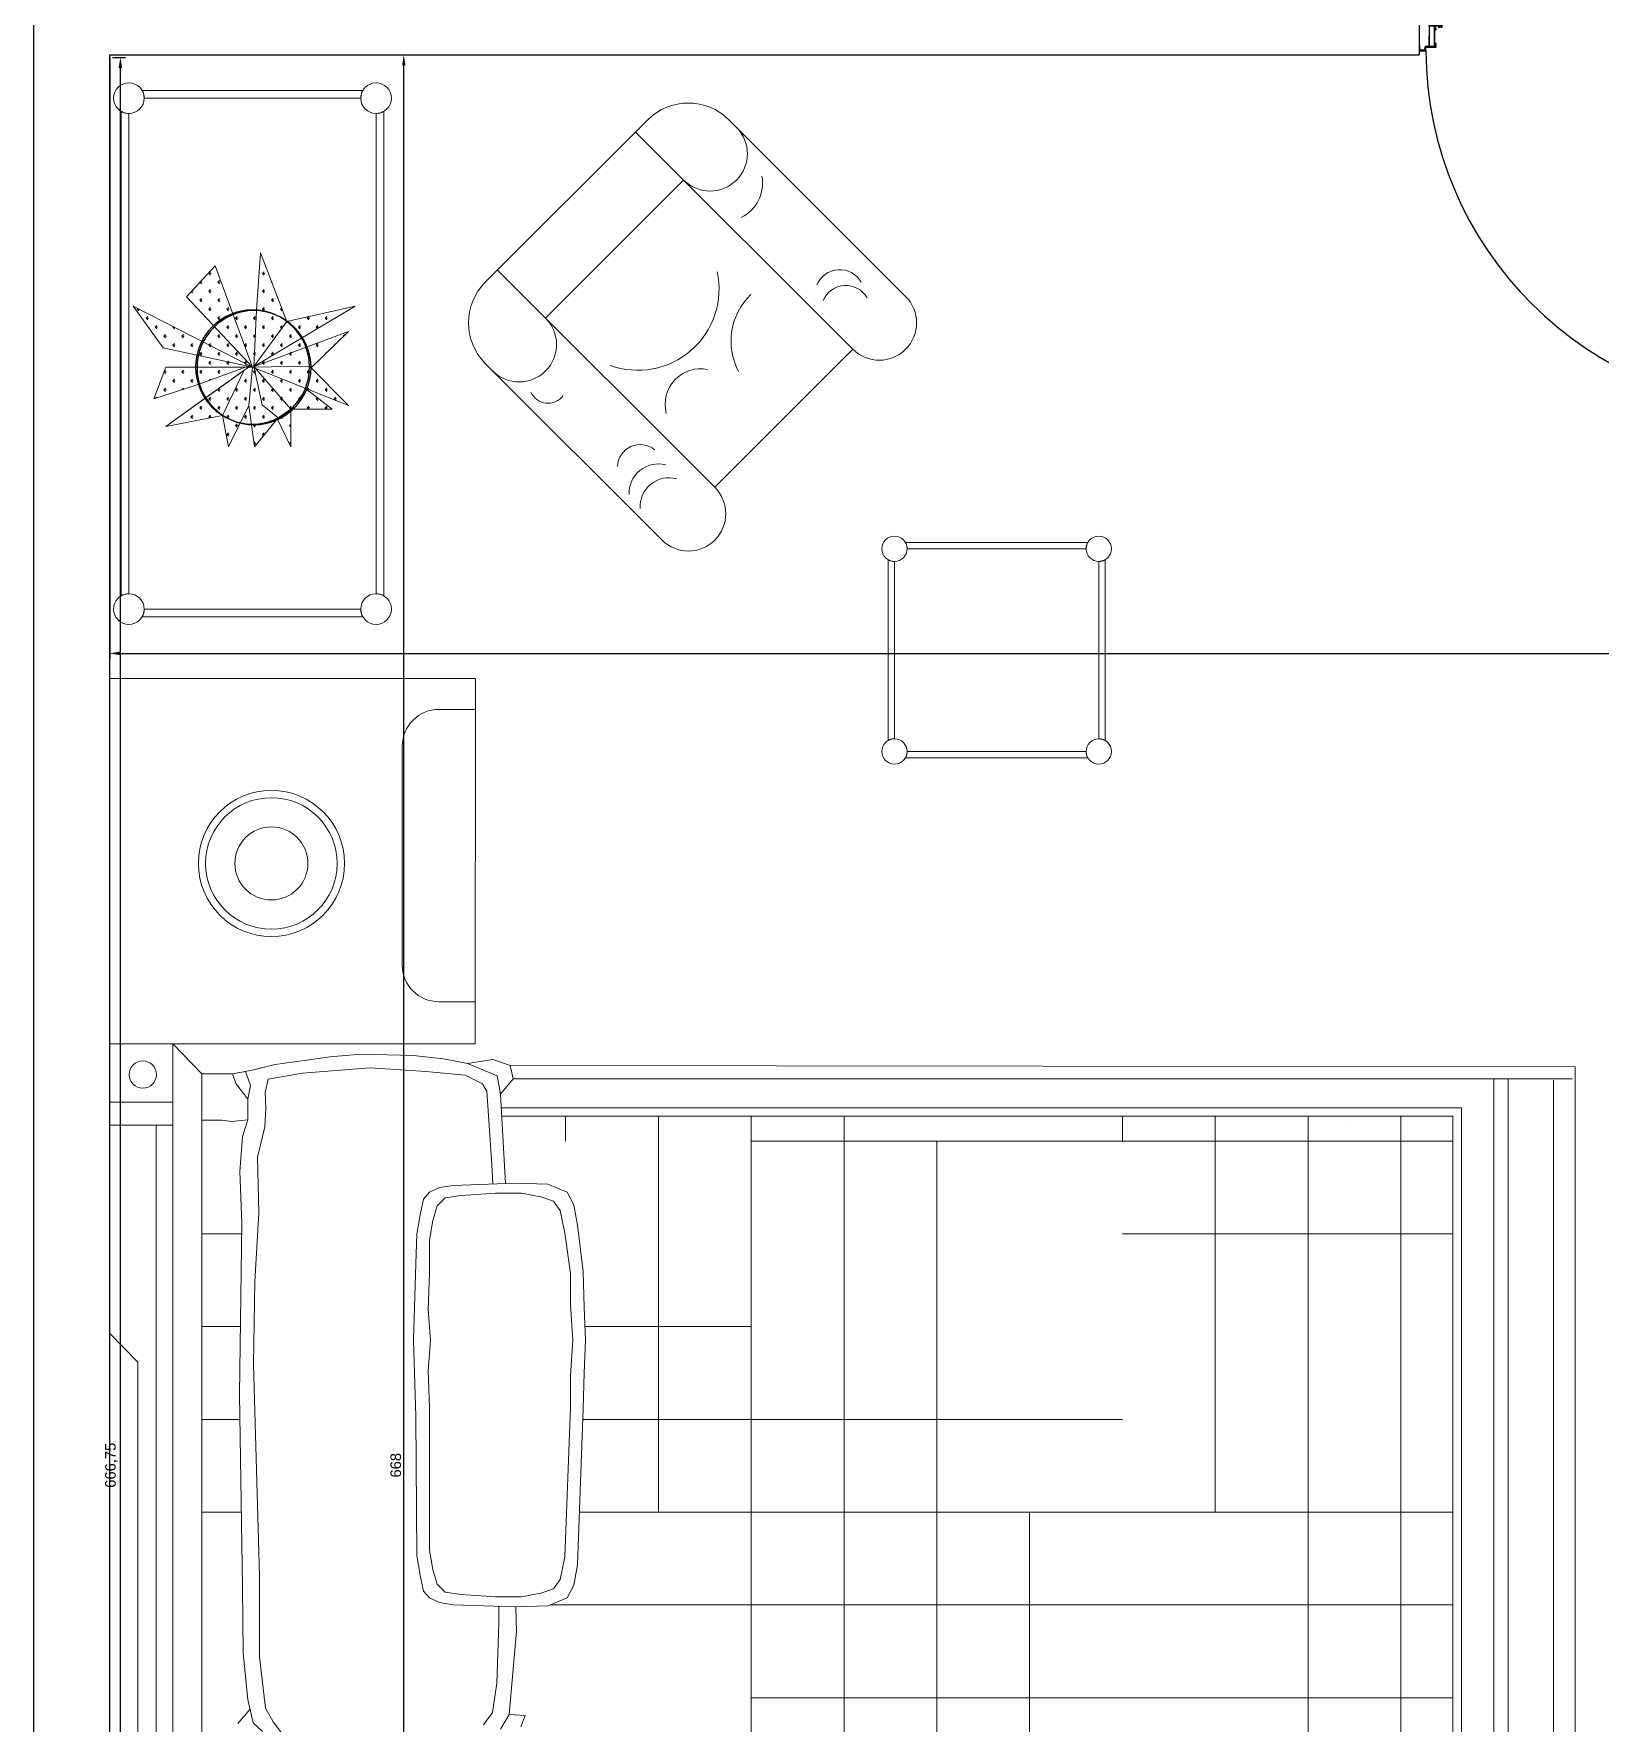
# Model space of a CAD drawing. Header units: millimetres. Extents: x -3817 to 5248, y 289 to 3424.
# Drawn here: x 4254.4 to 4625.3, y 1469.3 to 1869.4 of the extents above; entities that cross this region are included whole.
import ezdxf

# ---------------------------------------------------------------- set-up
doc = ezdxf.new("R2010")
doc.units = ezdxf.units.MM
for name, color, linetype, lineweight in [('1 Amenagament', 8, 'Continuous', 9), ('1 Porte', 30, 'Continuous', 25), ('AMENAGEMENT', 8, 'Continuous', 9), ('assecoir', 8, 'Continuous', 9), ('lit fauteuil table', 8, 'Continuous', 9), ('PORTES', 30, 'Continuous', 25), ('végétation', 96, 'Continuous', 20)]:
    doc.layers.add(name, color=color, linetype=linetype, lineweight=lineweight)
doc.layers.add('grès cérame', color=241, linetype='Continuous')
doc.styles.get("Standard").update_dxf_attribs({"font": 'arial.ttf'})
doc.dimstyles.new('ISO-25', dxfattribs={"dimtxt": 2.5, "dimasz": 2.5, "dimexe": 1.25, "dimexo": 0.625, "dimtad": 1, "dimtxsty": 'Standard', "dimcen": 2.5, "dimadec": 0, "dimazin": 0, "dimtfac": 1, "dimtmove": 0, "dimatfit": 3, "dimfxl": 1, "dimarcsym": 0})

# ---------------------------------------------------------------- blocks, each defined once
blk = doc.blocks.new('hth')
at = {"layer": 'assecoir'}
h = blk.add_hatch(dxfattribs=at)
h.set_pattern_fill('HOUND', color=256, scale=8, angle=-90, style=0)
h.set_pattern_definition([(90, (1233.599, 102700.677), (12.7, 50.8), [203.2, -101.6]), (360, (1233.599, 102700.677), (-50.8, -12.7), [203.2, -101.6])])
h.paths.add_polyline_path([(6258.48, 5619.78), (6258.83, 5621.07), (6258.28, 5622.83), (6258.75, 5624.58), (6259.18, 5627.39), (6259.92, 5631.88), (6259.96, 5637.74), (6260.31, 5644.73), (6259.57, 5649.96), (6258.56, 5653.31), (6257.81, 5656.55), (6256.14, 5657.33), (6254.16, 5655.64), (6252.86, 5655.93), (6246.53, 5656.59), (6237.48, 5656.67), (6226.04, 5657.1), (6213.7, 5657.33), (6202.66, 5656.79), (6195.59, 5657.06), (6175.79, 5656.67), (6171.49, 5655.93), (6171.72, 5658.15), (6171.56, 5659.48), (6171.56, 5662.25), (6262.46, 5662.25), (6351.36, 5662.25), (6351.36, 5659.48), (6351.2, 5658.15), (6351.43, 5655.93), (6349.13, 5656.67), (6344.33, 5657.06), (6337.26, 5656.79), (6313.88, 5657.1), (6287.44, 5656.67), (6278.39, 5656.59), (6272.06, 5655.93), (6270.76, 5655.64), (6268.78, 5657.33), (6267.11, 5656.55), (6266.36, 5653.31), (6265.35, 5649.96), (6264.61, 5644.73), (6264.96, 5637.74), (6265, 5631.88), (6265.74, 5627.39), (6266.17, 5624.58), (6266.64, 5622.83), (6266.09, 5621.07), (6266.44, 5619.78), (6268.32, 5618.57), (6269.88, 5617.99), (6270.03, 5620.17), (6281.43, 5619.16), (6284.75, 5619.26), (6284.9, 5614.91), (6285.99, 5612.26), (6287.7, 5611.32), (6290.51, 5610.85), (6311.9, 5610.07), (6316.73, 5609.92), (6321.25, 5609.76), (6325.77, 5609.92), (6330.6, 5610.07), (6336.99, 5610.85), (6339.79, 5611.32), (6341.51, 5612.26), (6342.6, 5614.91), (6342.75, 5619.42), (6342.71, 5620.67), (6350.81, 5621.15), (6351.93, 5621.21), (6351.93, 5491.04), (6262.46, 5491.04), (6170.99, 5491.04), (6170.99, 5621.21), (6172.11, 5621.15), (6198.32, 5620.6), (6199.99, 5620.47), (6199.95, 5619.42), (6200.1, 5614.91), (6201.2, 5612.26), (6202.91, 5611.32), (6205.71, 5610.85), (6212.1, 5610.07), (6216.94, 5609.92), (6221.45, 5609.76), (6225.97, 5609.92), (6230.8, 5610.07), (6237.19, 5610.85), (6240, 5611.32), (6241.71, 5612.26), (6242.8, 5614.91), (6242.95, 5619.11), (6254.89, 5620.17), (6255.04, 5617.99), (6256.6, 5618.57)])
at = {"layer": 'assecoir', "extrusion": (0, 0, -1)}
for p, q in [((6262.46, 5674.82), (6361.82, 5674.82)), ((6322.16, 5674.82), (6318.25, 5671)), ((6350.69, 5674.82), (6350.69, 5666.2)), ((6353.82, 5666.2), (6353.82, 5674.82)), ((6361.82, 5674.82), (6361.82, 5666.2)), ((6318.25, 5671), (6262.46, 5671)), ((6350.69, 5668.5), (6262.46, 5668.5)), ((6361.82, 5666.2), (6262.46, 5666.2)), ((6361.82, 5666.2), (6357.72, 5662.25)), ((6357.72, 5662.25), (6262.46, 5662.25)), ((6351.36, 5662.25), (6351.36, 5659.48)), ((6352.98, 5662.25), (6352.98, 5662.25)), ((6357.72, 5658.04), (6357.72, 5662.25)), ((6351.36, 5659.48), (6351.2, 5658.15)), ((6351.2, 5658.15), (6351.2, 5658.15)), ((6351.2, 5658.15), (6351.43, 5655.93)), ((6270.76, 5655.64), (6268.78, 5657.33)), ((6272.06, 5655.93), (6268.9, 5655.23)), ((6278.39, 5656.59), (6272.06, 5655.93)), ((6287.44, 5656.67), (6278.39, 5656.59)), ((6313.88, 5657.1), (6287.44, 5656.67)), ((6337.26, 5656.79), (6313.88, 5657.1)), ((6344.33, 5657.06), (6337.26, 5656.79)), ((6349.13, 5656.67), (6344.33, 5657.06)), ((6351.43, 5655.93), (6349.13, 5656.67)), ((6354.25, 5655.93), (6351.43, 5655.93)), ((6356.39, 5657.57), (6354.25, 5655.93)), ((6356.12, 5655.58), (6354.25, 5655.93)), ((6358.03, 5656.28), (6356.12, 5655.58)), ((6357.72, 5658.04), (6356.39, 5657.57)), ((6356.39, 5657.57), (6356.39, 5657.57)), ((6358.19, 5655.34), (6357.72, 5658.04)), ((6357.72, 5658.04), (6358.03, 5656.28)), ((6268.9, 5655.23), (6267.69, 5653.94)), ((6269.02, 5652.49), (6270.89, 5653.51)), ((6270.89, 5653.51), (6277.92, 5654.37)), ((6277.92, 5654.37), (6289.01, 5654.33)), ((6289.01, 5654.33), (6317.98, 5655.15)), ((6317.98, 5655.15), (6329.26, 5654.99)), ((6329.26, 5654.99), (6338.67, 5654.45)), ((6338.67, 5654.45), (6346.32, 5654.64)), ((6346.32, 5654.64), (6350.46, 5653.63)), ((6350.46, 5653.63), (6353, 5653.47)), ((6353, 5653.47), (6355.14, 5653.59)), ((6355.14, 5653.59), (6356.98, 5653.16)), ((6356.12, 5655.58), (6356.12, 5655.58)), ((6358.97, 5652.22), (6358.19, 5655.34)), ((6267.5, 5651.36), (6269.02, 5652.49)), ((6356.98, 5653.16), (6357.8, 5648.47)), ((6359.52, 5648.24), (6358.97, 5652.22)), ((6357.8, 5648.47), (6358.54, 5639.22)), ((6360.02, 5644.73), (6359.52, 5648.24)), ((6360.41, 5640.43), (6360.02, 5644.73)), ((6360.41, 5640.43), (6360.22, 5633.29)), ((6360.41, 5640.43), (6360.41, 5640.43)), ((6358.54, 5639.22), (6358.03, 5631.57)), ((6291.75, 5632.83), (6289.11, 5632.36)), ((6310.81, 5632.98), (6291.75, 5632.83)), ((6321.25, 5633.29), (6310.81, 5632.98)), ((6321.25, 5633.29), (6331.69, 5632.98)), ((6331.69, 5632.98), (6335.74, 5632.83)), ((6335.74, 5632.83), (6338.39, 5632.36)), ((6360.22, 5633.29), (6359.75, 5629.19)), ((6285.99, 5631.11), (6285.37, 5629.71)), ((6286.92, 5631.89), (6285.99, 5631.11)), ((6289.11, 5632.36), (6286.92, 5631.89)), ((6289.88, 5630.65), (6287.86, 5630.02)), ((6292.53, 5631.11), (6289.88, 5630.65)), ((6312.05, 5631.11), (6292.53, 5631.11)), ((6317.04, 5631.27), (6312.05, 5631.11)), ((6321.25, 5630.96), (6317.04, 5631.27)), ((6321.25, 5630.96), (6325.46, 5631.27)), ((6325.46, 5631.27), (6330.44, 5631.11)), ((6330.44, 5631.11), (6334.96, 5631.11)), ((6334.96, 5631.11), (6337.61, 5630.65)), ((6337.61, 5630.65), (6339.64, 5630.02)), ((6338.39, 5632.36), (6340.57, 5631.89)), ((6340.57, 5631.89), (6341.51, 5631.11)), ((6341.51, 5631.11), (6342.13, 5629.71)), ((6358.03, 5631.57), (6357.52, 5626.22)), ((6285.37, 5629.71), (6285.05, 5627.84)), ((6286.77, 5628.93), (6286.46, 5626.75)), ((6287.86, 5630.02), (6286.77, 5628.93)), ((6339.64, 5630.02), (6340.73, 5628.93)), ((6340.73, 5628.93), (6341.04, 5626.75)), ((6342.13, 5629.71), (6342.44, 5627.84)), ((6359.75, 5629.19), (6359.13, 5625.87)), ((6285.05, 5627.84), (6284.74, 5619.42)), ((6286.46, 5626.75), (6286.14, 5622.07)), ((6341.04, 5626.75), (6341.35, 5622.07)), ((6342.44, 5627.84), (6342.75, 5619.42)), ((6357.52, 5626.22), (6356.35, 5623.84)), ((6359.13, 5625.87), (6357.45, 5621.81)), ((6359.13, 5625.87), (6359.67, 5622.44)), ((6270.31, 5622.47), (6268.59, 5623.72)), ((6356.35, 5623.84), (6355.34, 5623.26)), ((6268, 5621.38), (6270.03, 5620.17)), ((6274.29, 5621.89), (6270.31, 5622.47)), ((6282.49, 5621.62), (6274.29, 5621.89)), ((6284.82, 5621.62), (6282.49, 5621.62)), ((6286.14, 5622.07), (6286.14, 5618.49)), ((6341.35, 5622.07), (6341.35, 5618.49)), ((6345.23, 5622.55), (6342.64, 5622.42)), ((6342.71, 5620.67), (6350.81, 5621.15)), ((6355.34, 5623.26), (6345.23, 5622.55)), ((6350.81, 5621.15), (6354.91, 5621.38)), ((6351.93, 5621.21), (6351.93, 5491.04)), ((6353.05, 5621.28), (6353.05, 5489.87)), ((6354.91, 5621.38), (6357.45, 5621.81)), ((6357.02, 5619.63), (6354.91, 5621.38)), ((6359.67, 5622.44), (6358.85, 5620.05)), ((6270.03, 5620.17), (6269.88, 5617.99)), ((6270.03, 5620.17), (6281.43, 5619.16)), ((6281.43, 5619.16), (6284.75, 5619.26)), ((6284.74, 5619.42), (6284.9, 5614.91)), ((6342.75, 5619.42), (6342.6, 5614.91)), ((6358.85, 5620.05), (6357.02, 5619.63)), ((6357.02, 5619.63), (6357.02, 5474.68)), ((6358.85, 5620.05), (6358.68, 5474.32)), ((6358.85, 5620.05), (6358.85, 5620.05)), ((6269.88, 5617.99), (6268.32, 5618.57)), ((6286.14, 5618.49), (6286.61, 5615.84)), ((6341.35, 5618.49), (6340.88, 5615.84)), ((6284.9, 5614.91), (6285.99, 5612.26)), ((6286.61, 5615.84), (6287.24, 5614.13)), ((6340.88, 5615.84), (6340.26, 5614.13)), ((6342.6, 5614.91), (6341.51, 5612.26)), ((6285.99, 5612.26), (6287.7, 5611.32)), ((6287.24, 5614.13), (6288.48, 5613.19)), ((6288.48, 5613.19), (6291.6, 5612.57)), ((6291.6, 5612.57), (6312.05, 5611.79)), ((6335.9, 5612.57), (6330.44, 5611.79)), ((6339.01, 5613.19), (6335.9, 5612.57)), ((6340.26, 5614.13), (6339.01, 5613.19)), ((6341.51, 5612.26), (6339.79, 5611.32)), ((6287.7, 5611.32), (6290.51, 5610.85)), ((6290.51, 5610.85), (6311.9, 5610.07)), ((6311.9, 5610.07), (6316.73, 5609.92)), ((6312.05, 5611.79), (6316.42, 5611.79)), ((6316.42, 5611.79), (6321.25, 5611.48)), ((6316.73, 5609.92), (6321.25, 5609.76)), ((6326.08, 5611.79), (6321.25, 5611.48)), ((6325.77, 5609.92), (6321.25, 5609.76)), ((6330.6, 5610.07), (6325.77, 5609.92)), ((6330.44, 5611.79), (6326.08, 5611.79)), ((6336.99, 5610.85), (6330.6, 5610.07)), ((6339.79, 5611.32), (6336.99, 5610.85)), ((6351.32, 5505.13), (6351.32, 5505.13)), ((6351.93, 5491.04), (6262.46, 5491.04)), ((6353.05, 5489.87), (6262.46, 5489.87)), ((6357.02, 5485.46), (6262.46, 5485.46)), ((6357.02, 5483.46), (6262.46, 5483.46)), ((6356.84, 5477.29), (6262.29, 5477.29)), ((6358.68, 5474.32), (6262.29, 5474.32))]:
    blk.add_line(p, q, dxfattribs=at)
at = {"layer": 'assecoir'}
for p, q in [((6361.81, 5624.82), (6361.82, 5674.82)), ((6411.82, 5674.81), (6361.82, 5674.82)), ((6411.81, 5624.81), (6411.82, 5674.81)), ((6372.58, 5634.82), (6402.58, 5634.81)), ((6367.58, 5624.82), (6367.58, 5629.82)), ((6407.58, 5624.81), (6407.58, 5629.81)), ((6411.81, 5624.81), (6361.81, 5624.82))]:
    blk.add_line(p, q, dxfattribs=at)
at = {"layer": 'assecoir', "extrusion": (0, 0, -1)}
blk.add_circle((-6357.6, 5670.33), 1.87, dxfattribs=at)
at = {"layer": 'assecoir'}
for radius in [10, 9, 5]:
    blk.add_circle((6386.5, 5652.72), radius, dxfattribs=at)
for centre, start, end in [((6372.58, 5629.82), 89.9869, 179.9869), ((6402.58, 5629.81), 359.9869, 89.9869)]:
    blk.add_arc(centre, 5, start, end, dxfattribs=at)
blk = doc.blocks.new('Table basse - Verre - Table basse - Verre_1-8-Niveau 0')
at = {"layer": 'lit fauteuil table'}
for p, q in [((-499.7, 169.7), (-499.7, -199.9)), ((-484.7, 169.7), (-484.7, -195.9)), ((515.3, -195.9), (515.3, 169.7)), ((530.3, -199.9), (530.3, 169.7)), ((-454.7, -225.9), (485.3, -225.9)), ((-458.7, -240.9), (489.3, -240.9))]:
    blk.add_line(p, q, dxfattribs=at)
for centre, start, end in [((-484.7, -225.9), 0, 180), ((515.3, -225.9), 0, 180), ((-484.7, -225.9), 180, 360), ((515.3, -225.9), 180, 360)]:
    blk.add_arc(centre, 30, start, end, dxfattribs=at)
for points, start_tangent, end_tangent in [([(-484.7, -195.9), (-489.4, -196.2), (-493.5, -197.2), (-496.1, -198.1), (-496.6, -198.4), (-497.1, -198.6), (-498, -199), (-498.7, -199.4), (-499.2, -199.6), (-499.7, -199.9)], (-1, -0.000005), (-0.866025, -0.5)), ([(530.3, -199.9), (530.1, -199.8), (529.9, -199.6), (529.6, -199.5), (528.7, -199), (528.1, -198.7), (527.4, -198.4), (525.1, -197.5), (522.2, -196.7), (520.6, -196.3), (518.9, -196.1), (515.3, -195.9)], (-0.866025, 0.5), (-1, -0.000005)), ([(-458.7, -240.9), (-458.5, -240.5), (-458.3, -240.2), (-458.1, -239.7), (-457.4, -238.3), (-456.6, -236.5), (-455.9, -234.3), (-455.3, -231.7), (-454.8, -228.9), (-454.7, -225.9)], (0.5, 0.866025), (0, 1)), ([(485.3, -225.9), (485.5, -228.9), (485.9, -231.7), (486.5, -234.3), (487.3, -236.5), (488, -238.3), (488.7, -239.7), (489, -240.2), (489.1, -240.5), (489.3, -240.9)], (0, -1), (0.5, -0.866025))]:
    blk.add_spline(points, degree=3, dxfattribs=dict(at, start_tangent=start_tangent, end_tangent=end_tangent))
blk = doc.blocks.new('JY')
at = {"layer": 'lit fauteuil table', "xscale": -0.1, "yscale": 0.1, "zscale": 0.1, "rotation": 180}
blk.add_blockref('Table basse - Verre - Table basse - Verre_1-8-Niveau 0', (5681.46, 5360.78), dxfattribs=at)
at = {"layer": 'lit fauteuil table', "xscale": 0.1, "yscale": 0.1, "zscale": 0.1}
blk.add_blockref('Table basse - Verre - Table basse - Verre_1-8-Niveau 0', (5681.46, 5357.59), dxfattribs=at)
blk = doc.blocks.new('Fauteuildsg')
for p, q in [((-57.07, 7.07), (-57.07, 50.57)), ((-10.07, 50.57), (-44.07, 50.57)), ((-44.07, -2.93), (-44.07, 50.57)), ((-10.07, -2.93), (-10.07, 50.57)), ((2.93, 7.07), (2.93, 50.57)), ((-10.07, 8.91), (-44.07, 8.91)), ((-7.07, -2.93), (-47.07, -2.93))]:
    blk.add_line(p, q)
for centre, radius, start, end in [((-50.57, 50.57), 6.5, 360, 180), ((-3.57, 50.57), 6.5, 360, 180), ((-52.07, 47.3), 5.02, 221.4051, 330.4955), ((-6.11, 44.88), 4.28, 247.5704, 15.3103), ((-51.73, 44.25), 5.02, 221.4051, 330.4955), ((-4.92, 42.17), 4.28, 247.5704, 15.3103), ((-50.79, 38.92), 3.95, 227.4201, 354.6773), ((-16.08, 42.57), 11.3, 197.1576, 271.0707), ((-35.58, 38.59), 6.18, 209.9502, 326.3524), ((-29.12, 16.69), 14.14, 32.6928, 155.1484), ((-51.93, 17.36), 3.28, 81.3183, 200.8596), ((-5.41, 14.36), 6.59, 34.032, 109.078), ((-50.57, 8.91), 6.5, 360, 180), ((-3.57, 8.91), 6.5, 360, 180), ((-47.07, 7.07), 10, 180, 270), ((-7.07, 7.07), 10, 270, 360)]:
    blk.add_arc(centre, radius, start, end)
blk = doc.blocks.new('thrhth')
at = {"layer": '1 Amenagament'}
for p, q in [((2525.95, 1524.24), (2483.15, 1524.24)), ((2525.55, 1522.74), (2483.55, 1522.74)), ((2479.05, 1520.14), (2479.05, 1483.18)), ((2480.55, 1519.74), (2480.55, 1483.18)), ((2528.55, 1483.18), (2528.55, 1519.74)), ((2530.05, 1483.18), (2530.05, 1520.14)), ((2479.05, 1476.97), (2479.05, 1513.93)), ((2480.55, 1477.37), (2480.55, 1513.93)), ((2528.55, 1513.93), (2528.55, 1477.37)), ((2530.05, 1513.93), (2530.05, 1476.97)), ((2525.95, 1472.87), (2483.15, 1472.87)), ((2525.55, 1474.37), (2483.55, 1474.37))]:
    blk.add_line(p, q, dxfattribs=at)
for centre, start, end in [((2480.55, 1522.74), 0, 180), ((2528.55, 1522.74), 0, 180), ((2480.55, 1522.74), 180, 0), ((2528.55, 1522.74), 180, 0), ((2480.55, 1474.37), 0, 180), ((2528.55, 1474.37), 0, 180), ((2480.55, 1474.37), 180, 0), ((2528.55, 1474.37), 180, 0)]:
    blk.add_arc(centre, 3, start, end, dxfattribs=at)
for points, start_tangent, end_tangent in [([(2483.55, 1522.74), (2483.54, 1523.04), (2483.5, 1523.32), (2483.43, 1523.58), (2483.36, 1523.8), (2483.28, 1523.98), (2483.21, 1524.12), (2483.19, 1524.17), (2483.17, 1524.2), (2483.15, 1524.24)], (0, 1), (-0.5, 0.866025)), ([(2525.95, 1524.24), (2525.94, 1524.2), (2525.92, 1524.17), (2525.89, 1524.12), (2525.82, 1523.98), (2525.75, 1523.8), (2525.67, 1523.58), (2525.61, 1523.32), (2525.57, 1523.04), (2525.55, 1522.74)], (-0.5, -0.866025), (0, -1)), ([(2479.05, 1520.14), (2479.07, 1520.13), (2479.1, 1520.11), (2479.13, 1520.1), (2479.22, 1520.05), (2479.28, 1520.02), (2479.34, 1519.99), (2479.58, 1519.9), (2479.87, 1519.82), (2480.03, 1519.78), (2480.2, 1519.76), (2480.55, 1519.74)], (0.866025, -0.5), (1, 0.000005)), ([(2528.55, 1519.74), (2529.02, 1519.77), (2529.44, 1519.87), (2529.69, 1519.96), (2529.75, 1519.99), (2529.8, 1520.01), (2529.89, 1520.05), (2529.96, 1520.09), (2530.01, 1520.11), (2530.05, 1520.14)], (1, 0.000005), (0.866025, 0.5)), ([(2479.05, 1476.97), (2479.07, 1476.98), (2479.1, 1476.99), (2479.13, 1477.01), (2479.22, 1477.06), (2479.28, 1477.09), (2479.34, 1477.11), (2479.58, 1477.21), (2479.87, 1477.29), (2480.03, 1477.32), (2480.2, 1477.35), (2480.55, 1477.37)], (0.866025, 0.5), (1, -0.000005)), ([(2528.55, 1477.37), (2529.02, 1477.33), (2529.44, 1477.24), (2529.69, 1477.14), (2529.75, 1477.12), (2529.8, 1477.1), (2529.89, 1477.06), (2529.96, 1477.02), (2530.01, 1476.99), (2530.05, 1476.97)], (1, -0.000005), (0.866025, -0.5)), ([(2483.55, 1474.37), (2483.54, 1474.07), (2483.5, 1473.79), (2483.43, 1473.53), (2483.36, 1473.31), (2483.28, 1473.12), (2483.21, 1472.99), (2483.19, 1472.94), (2483.17, 1472.9), (2483.15, 1472.87)], (0, -1), (-0.5, -0.866025)), ([(2525.95, 1472.87), (2525.94, 1472.9), (2525.92, 1472.94), (2525.89, 1472.99), (2525.82, 1473.12), (2525.75, 1473.31), (2525.67, 1473.53), (2525.61, 1473.79), (2525.57, 1474.07), (2525.55, 1474.37)], (-0.5, 0.866025), (0, 1))]:
    blk.add_spline(points, degree=3, dxfattribs=dict(at, start_tangent=start_tangent, end_tangent=end_tangent))
blk = doc.blocks.new('bac à fleurs')
at = {"layer": 'végétation'}
h = blk.add_hatch(dxfattribs=at)
h.set_pattern_fill('GRASS', color=256, scale=5, style=0)
h.set_pattern_definition([(90, (-16424.3792, -568.9117), (-3.5355339, 3.5355339), [0.9375, -6.1335678]), (45, (-16424.379, -568.9117), (-3.5355339, 3.5355339), [0.9375, -4.0625]), (135, (-16424.379, -568.9117), (-3.5355339, -3.5355339), [0.9375, -4.0625])])
h.paths.add_polyline_path([(-0.53, 22.69), (0.19, 21.99, -0.084739), (7.63, 20.6), (13.82, 37.32)])
h.paths.add_polyline_path([(-15.43, 37.32), (-8.6, 20.37, -0.100278), (0.19, 21.99)])
h.paths.add_polyline_path([(0.19, 21.99, 0.100278), (-8.6, 20.37), (-0.6, 0.52), (-0.18, 0.15)])
h.paths.add_polyline_path([(7.63, 20.6, 0.084739), (0.19, 21.99), (-0.18, 0.15), (0, 0)])
h.paths.add_polyline_path([(11.25, 18.87), (0, 0), (17.76, 13.07, 0.097851)])
h.paths.add_polyline_path([(23.88, 40.06), (11.25, 18.87, -0.097851), (17.76, 13.07)])
h.paths.add_polyline_path([(17.76, 13.07), (0, 0), (22.26, 1.05, 0.145647)])
h.paths.add_polyline_path([(22.26, 1.05), (32.35, 1.74), (32.35, 7.45), (17.76, 13.07, -0.145647)])
h.paths.add_polyline_path([(32.35, 7.45), (32.35, 1.74), (44.9, 2.61)])
h.paths.add_polyline_path([(27.53, -26.62), (32.35, -22.17), (32.35, -12.55), (20.91, -8.32, -0.100566), (16.19, -15.93)])
h.paths.add_polyline_path([(32.35, -12.55), (32.35, -22.17), (39.79, -15.31)])
h.paths.add_polyline_path([(0.73, -0.84), (0.59, -1.23), (16.19, -15.93, 0.100566), (20.91, -8.32)])
h.paths.add_polyline_path([(0.59, -1.23), (0.42, -1.69), (10.05, -20.54, 0.085979), (16.19, -15.93)])
h.paths.add_polyline_path([(0.42, -1.69), (0.2, -2.29), (4.55, -22.5, 0.065162), (10.05, -20.54)])
h.paths.add_polyline_path([(7.19, -34.78), (8.4, -34.78), (17.32, -34.78), (10.05, -20.54, -0.065162), (4.55, -22.5)])
h.paths.add_polyline_path([(-11.21, -34.78), (-0.19, -34.78), (-0.19, -23, -0.077918), (-7.07, -21.92)])
h.paths.add_polyline_path([(17.32, -34.78), (8.4, -34.78), (8.4, -36.5), (23.88, -47.62)])
h.paths.add_polyline_path([(-11.21, -34.78), (-12.69, -39.4), (-0.19, -34.78)])
h.paths.add_polyline_path([(-12.54, -19.31, -0.108849), (-19.3, -12.38), (-23.66, -34.78), (-16.38, -24.66)])
h.paths.add_polyline_path([(-19.3, -12.38, 0.108849), (-12.54, -19.31), (-1.42, -3.85)])
h.paths.add_polyline_path([(-1.42, -3.85), (-0.19, -2.12), (-0.19, -0.5), (-15.43, -1.96), (-22.17, -5.29, 0.085632), (-19.3, -12.38)])
h.paths.add_polyline_path([(-15.43, -1.96), (-0.19, -0.5), (-0.43, 0.09), (-15.13, 3.34), (-20.26, 9.55), (-20.45, 9.27, 0.11277), (-22.69, -0.5, 0.005371), (-22.68, -0.99)])
h.paths.add_polyline_path([(-16.81, 14.66), (-20.26, 9.55), (-15.13, 3.34), (-0.43, 0.09), (-0.6, 0.52)])
h.paths.add_polyline_path([(-31.65, 0.22), (-22.68, -0.99, -0.005371), (-22.69, -0.5, -0.11277), (-20.45, 9.27), (-20.6, 9.34)])
h.paths.add_polyline_path([(-20.6, 9.34), (-20.29, 9.59, -0.068703), (-16.81, 14.66), (-31.65, 14.66)])
h.paths.add_polyline_path([(-31.65, -9.97), (-19.3, -12.38, -0.085632), (-22.17, -5.29)])
h.paths.add_polyline_path([(-16.81, 14.66), (-0.6, 0.52), (-8.6, 20.37, 0.112431)])
h.paths.add_polyline_path([(-8.6, 20.37), (-16.81, 30.93), (-16.81, 14.66, -0.112431)])
h.paths.add_polyline_path([(-0.19, -23, 0.053013), (4.55, -22.5), (0.2, -2.29), (-0.19, -3.33)])
h.paths.add_polyline_path([(-7.07, -21.92, 0.077918), (-0.19, -23), (-0.19, -3.33)])
h.paths.add_polyline_path([(20.91, -8.32, 0.088902), (22.31, -0.5, 0.017234), (22.26, 1.05), (0, 0), (-0.19, -0.5)])
h.paths.add_polyline_path([(-15.43, -1.96), (-22.68, -0.99, 0.048227), (-22.17, -5.29)])
h.paths.add_polyline_path([(11.25, 18.87, 0.044656), (7.63, 20.6), (0, 0)])
at = {"layer": 'grès cérame'}
blk.add_line((-20.45, 9.27), (-16.81, 14.66), dxfattribs=at)
for centre in [(-0.43, 0.09), (-0.19, -0.5)]:
    blk.add_circle(centre, 22.5, dxfattribs=at)
at = {"layer": 'végétation'}
for p, q in [((0, 0), (23.88, 40.06)), ((23.88, 40.06), (17.76, 13.07)), ((-0.19, -0.5), (-15.43, 37.32)), ((-15.43, 37.32), (0.19, 21.99)), ((13.82, 37.32), (-0.53, 22.69)), ((-0.19, -0.5), (13.82, 37.32)), ((-16.81, 30.93), (-8.6, 20.37)), ((-16.81, 14.66), (-16.81, 30.93)), ((0.19, 21.99), (-0.19, -0.5)), ((-16.81, 14.66), (-31.65, 14.66)), ((-31.65, 14.66), (-20.45, 9.27)), ((0, 0), (-16.81, 14.66)), ((-31.65, 0.22), (-20.29, 9.59)), ((-20.29, 9.59), (-15.13, 3.34)), ((17.76, 13.07), (0, 0)), ((0, 0), (17.76, 13.07)), ((17.76, 13.07), (44.9, 2.61)), ((-15.43, -1.96), (-31.65, 0.22)), ((-15.13, 3.34), (0, 0)), ((22.26, 1.05), (0, 0)), ((44.9, 2.61), (22.26, 1.05)), ((-31.65, -9.97), (-15.43, -1.96)), ((0.73, -0.84), (-23.66, -34.78)), ((-1.42, -3.85), (-19.3, -12.38)), ((-16.38, -24.66), (-1.42, -3.85)), ((-15.43, -1.96), (-0.19, -0.5)), ((-0.19, -0.5), (-15.43, -1.96)), ((-7.07, -21.92), (0.73, -0.84)), ((-0.19, -0.5), (39.79, -15.31)), ((-0.19, -0.5), (-0.19, -34.78)), ((7.4, -35.78), (-0.19, -0.5)), ((-0.19, -0.5), (23.88, -47.62)), ((27.53, -26.62), (-0.19, -0.5)), ((-19.3, -12.38), (-31.65, -9.97)), ((-19.3, -12.38), (-23.66, -34.78)), ((-23.66, -34.78), (-19.3, -12.38)), ((39.79, -15.31), (27.53, -26.62)), ((-23.66, -34.78), (-16.38, -24.66)), ((-12.69, -39.4), (-7.07, -21.92)), ((-12.69, -39.4), (-0.19, -34.78)), ((23.88, -47.62), (7.4, -35.78))]:
    blk.add_line(p, q, dxfattribs=at)
blk = doc.blocks.new('gf')
at = {"layer": '1 Porte', "ltscale": 3}
for p, q in [((-96.5253, -38.6212), (-96.533, -38.6134)), ((-96.5316, -38.6274), (-96.5127, -38.6086)), ((-96.519, -38.6149), (-96.5294, -38.6045)), ((-96.5249, -38.6246), (-97.0161, -39.1159)), ((-97.0101, -39.122), (-96.5188, -38.6307)), ((-97.0028, -39.1293), (-96.5115, -38.638)), ((-96.9986, -39.1335), (-96.5073, -38.6422)), ((-96.504, -38.6424), (-96.4963, -38.6502)), ((-96.4977, -38.6362), (-96.4873, -38.6466)), ((-96.5995, -38.6726), (-96.6026, -38.6695)), ((-96.5556, -38.7166), (-96.5526, -38.7197)), ((-97.0644, -39.1272), (-97.0563, -39.119)), ((-97.0563, -39.119), (-97.0462, -39.1291)), ((-97.0792, -39.1715), (-97.0475, -39.1399)), ((-97.0465, -39.1408), (-97.0773, -39.1715)), ((-97.0704, -39.1785), (-97.0396, -39.1477)), ((-97.0433, -39.1533), (-97.0646, -39.1746)), ((-97.0635, -39.1281), (-97.0644, -39.1272)), ((-97.0593, -39.124), (-97.0635, -39.1281)), ((-97.0584, -39.1249), (-97.0593, -39.124)), ((-97.0563, -39.1209), (-97.0584, -39.123)), ((-97.0584, -39.123), (-97.0574, -39.124)), ((-97.0574, -39.124), (-97.0584, -39.1249)), ((-97.0481, -39.1291), (-97.0563, -39.1209)), ((-97.0532, -39.1342), (-97.0512, -39.1322)), ((-97.0475, -39.1399), (-97.0532, -39.1342)), ((-97.0521, -39.1312), (-97.0512, -39.1303)), ((-97.0512, -39.1322), (-97.0521, -39.1312)), ((-97.0462, -39.1291), (-97.0514, -39.1342)), ((-97.0514, -39.1342), (-97.0359, -39.1497)), ((-97.0512, -39.1303), (-97.0502, -39.1312)), ((-97.0512, -39.1322), (-97.0512, -39.1322)), ((-97.0502, -39.1312), (-97.0481, -39.1291)), ((-97.0396, -39.1477), (-97.0465, -39.1408)), ((-97.0414, -39.1552), (-97.0433, -39.1533)), ((-97.0387, -39.1487), (-97.0425, -39.1525)), ((-97.0387, -39.1487), (-97.0425, -39.1525)), ((-97.0425, -39.1525), (-97.0415, -39.1534)), ((-97.0375, -39.1437), (-97.042, -39.1391)), ((-97.042, -39.1437), (-97.0375, -39.1391)), ((-97.0415, -39.1534), (-97.0406, -39.1525)), ((-97.0397, -39.1535), (-97.0414, -39.1552)), ((-97.0406, -39.1525), (-97.0397, -39.1535)), ((-97.0403, -39.1363), (-97.0375, -39.1391)), ((-97.0377, -39.1496), (-97.0387, -39.1487)), ((-97.0387, -39.1487), (-97.0387, -39.1487)), ((-97.0387, -39.1506), (-97.0377, -39.1496)), ((-97.0377, -39.1515), (-97.0387, -39.1506)), ((-97.0359, -39.1497), (-97.0377, -39.1515)), ((-97.0356, -39.1372), (-97.0375, -39.1391)), ((-96.9969, -39.1319), (-97.0014, -39.1363)), ((-97.1128, -39.1756), (-97.1047, -39.1674)), ((-97.0786, -39.2098), (-97.1128, -39.1756)), ((-97.1088, -39.1735), (-97.1109, -39.1756)), ((-97.1109, -39.1756), (-97.1028, -39.1838)), ((-97.1079, -39.1744), (-97.1088, -39.1735)), ((-97.1037, -39.1684), (-97.1079, -39.1725)), ((-97.1079, -39.1725), (-97.1069, -39.1735)), ((-97.1069, -39.1735), (-97.1079, -39.1744)), ((-97.1047, -39.1674), (-97.1037, -39.1684)), ((-97.1028, -39.1838), (-97.1006, -39.1816)), ((-97.1016, -39.1807), (-97.1006, -39.1797)), ((-97.1006, -39.1816), (-97.1016, -39.1807)), ((-97.1006, -39.1797), (-97.0997, -39.1807)), ((-97.0997, -39.1807), (-97.0946, -39.1756)), ((-97.0946, -39.1756), (-97.0792, -39.1715)), ((-97.0569, -39.1882), (-97.0786, -39.2098)), ((-97.0773, -39.1715), (-97.0704, -39.1785)), ((-97.0655, -39.1755), (-97.0694, -39.1794)), ((-97.0694, -39.1794), (-97.0685, -39.1803)), ((-97.0685, -39.1803), (-97.0675, -39.1794)), ((-97.0675, -39.1794), (-97.0666, -39.1803)), ((-97.0666, -39.1803), (-97.0675, -39.1813)), ((-97.0675, -39.1813), (-97.0639, -39.1849)), ((-97.0636, -39.1773), (-97.0655, -39.1755)), ((-97.0646, -39.1746), (-97.0636, -39.1756)), ((-97.0639, -39.1849), (-97.062, -39.1831)), ((-97.0636, -39.1756), (-97.0627, -39.1747)), ((-97.0618, -39.1756), (-97.0636, -39.1773)), ((-97.062, -39.1849), (-97.0629, -39.1859)), ((-97.0629, -39.1859), (-97.0597, -39.1891)), ((-97.0627, -39.1747), (-97.0618, -39.1756)), ((-97.062, -39.1831), (-97.062, -39.1831)), ((-97.062, -39.1831), (-97.0601, -39.1849)), ((-97.061, -39.1859), (-97.062, -39.1849)), ((-97.0601, -39.1849), (-97.061, -39.1859)), ((-97.0597, -39.1872), (-97.0588, -39.1863)), ((-97.0588, -39.1882), (-97.0597, -39.1872)), ((-97.0597, -39.1891), (-97.0588, -39.1882)), ((-97.0588, -39.1863), (-97.0569, -39.1882)), ((-96.5597, -39.6853), (-96.5814, -39.707)), ((-96.5607, -39.6882), (-96.5597, -39.6872)), ((-96.5574, -39.6914), (-96.5607, -39.6882)), ((-96.5578, -39.6872), (-96.5597, -39.6853)), ((-96.5597, -39.6872), (-96.5588, -39.6882)), ((-96.5588, -39.6882), (-96.5578, -39.6872)), ((-96.5565, -39.6885), (-96.5574, -39.6895)), ((-96.5546, -39.6904), (-96.5565, -39.6885)), ((-96.55, -39.6988), (-96.5193, -39.6681)), ((-96.5249, -39.6718), (-96.5461, -39.693)), ((-96.5123, -39.675), (-96.5431, -39.7057)), ((-96.5431, -39.7076), (-96.5114, -39.676)), ((-96.525, -39.6682), (-96.5267, -39.6699)), ((-96.5267, -39.6699), (-96.5249, -39.6718)), ((-96.5241, -39.6691), (-96.525, -39.6682)), ((-96.5249, -39.67), (-96.5241, -39.6691)), ((-96.524, -39.6709), (-96.5249, -39.67)), ((-96.5202, -39.6671), (-96.524, -39.6709)), ((-96.5202, -39.6671), (-96.524, -39.6709)), ((-96.5212, -39.6644), (-96.523, -39.6662)), ((-96.523, -39.6662), (-96.5221, -39.6671)), ((-96.5221, -39.6671), (-96.5211, -39.6662)), ((-96.5058, -39.6798), (-96.5212, -39.6644)), ((-96.5211, -39.6662), (-96.5202, -39.6671)), ((-96.5202, -39.6671), (-96.5202, -39.6671)), ((-96.5193, -39.6681), (-96.5123, -39.675)), ((-96.5114, -39.676), (-96.5057, -39.6816)), ((-96.5006, -39.6747), (-96.5058, -39.6798)), ((-96.5057, -39.6816), (-96.5037, -39.6796)), ((-96.5037, -39.6796), (-96.5037, -39.6796)), ((-96.5037, -39.6796), (-96.5028, -39.6806)), ((-96.5028, -39.6806), (-96.5018, -39.6796)), ((-96.5027, -39.6787), (-96.5006, -39.6766)), ((-96.5018, -39.6796), (-96.5027, -39.6787)), ((-96.4905, -39.6847), (-96.5006, -39.6747)), ((-96.5006, -39.6766), (-96.4924, -39.6847)), ((-96.4955, -39.6878), (-96.4997, -39.692)), ((-96.4987, -39.6929), (-96.4905, -39.6847)), ((-96.4955, -39.6859), (-96.4965, -39.6869)), ((-96.4965, -39.6869), (-96.4955, -39.6878)), ((-96.4946, -39.6869), (-96.4955, -39.6859)), ((-96.4924, -39.6847), (-96.4946, -39.6869)), ((-96.5814, -39.707), (-96.5471, -39.7413)), ((-96.5574, -39.6895), (-96.5565, -39.6904)), ((-96.5565, -39.6904), (-96.5574, -39.6914)), ((-96.5565, -39.6923), (-96.5546, -39.6904)), ((-96.5528, -39.696), (-96.5565, -39.6923)), ((-96.5546, -39.6904), (-96.5546, -39.6904)), ((-96.5519, -39.695), (-96.5528, -39.696)), ((-96.5522, -39.7281), (-96.5471, -39.723)), ((-96.551, -39.696), (-96.5519, -39.695)), ((-96.5519, -39.6969), (-96.551, -39.696)), ((-96.551, -39.6979), (-96.5519, -39.6969)), ((-96.547, -39.6939), (-96.551, -39.6979)), ((-96.5431, -39.7057), (-96.55, -39.6988)), ((-96.5472, -39.6903), (-96.5489, -39.692)), ((-96.5489, -39.692), (-96.547, -39.6939)), ((-96.5462, -39.6912), (-96.5472, -39.6903)), ((-96.5471, -39.6921), (-96.5462, -39.6912)), ((-96.5461, -39.693), (-96.5471, -39.6921)), ((-96.5471, -39.723), (-96.5431, -39.7076)), ((-96.4997, -39.692), (-96.4987, -39.6929)), ((-96.5553, -39.7312), (-96.5532, -39.7291)), ((-96.5471, -39.7394), (-96.5553, -39.7312)), ((-96.5532, -39.7291), (-96.5522, -39.73)), ((-96.5513, -39.7291), (-96.5522, -39.7281)), ((-96.5522, -39.73), (-96.5513, -39.7291)), ((-96.5471, -39.7413), (-96.539, -39.7331)), ((-96.545, -39.7373), (-96.5471, -39.7394)), ((-96.545, -39.7354), (-96.5459, -39.7363)), ((-96.5459, -39.7363), (-96.545, -39.7373)), ((-96.5441, -39.7363), (-96.545, -39.7354)), ((-96.5399, -39.7322), (-96.5441, -39.7363)), ((-96.539, -39.7331), (-96.5399, -39.7322))]:
    blk.add_line(p, q, dxfattribs=at)
for points in [[(-96.5175, -38.6541), (-96.5167, -38.6549), (-96.4968, -38.6351), (-96.5009, -38.6311), (-96.499, -38.6292), (-96.5009, -38.6273), (-96.5018, -38.6282), (-96.5009, -38.6292), (-96.5018, -38.6301), (-96.5043, -38.6277), (-96.5033, -38.6267), (-96.5043, -38.6258), (-96.5052, -38.6267), (-96.511, -38.6209), (-96.5101, -38.6199), (-96.5091, -38.6209), (-96.5082, -38.6199), (-96.51, -38.6181), (-96.5119, -38.62), (-96.5171, -38.6148), (-96.5171, -38.6148), (-96.5122, -38.61), (-96.5103, -38.6119), (-96.5084, -38.61), (-96.5094, -38.6091), (-96.5103, -38.61), (-96.5113, -38.6091), (-96.5064, -38.6042), (-96.5055, -38.6052), (-96.5064, -38.6061), (-96.5055, -38.607), (-96.5036, -38.6052), (-96.5055, -38.6033), (-96.5064, -38.6023), (-96.5379, -38.6337), (-96.5369, -38.6347), (-96.5294, -38.6272), (-96.5285, -38.6281), (-96.5274, -38.627), (-96.5283, -38.6261)], [(-96.5285, -38.6262), (-96.5259, -38.6236), (-96.5207, -38.6288), (-96.5226, -38.6307), (-96.5208, -38.6325), (-96.5198, -38.6316), (-96.5208, -38.6306), (-96.5198, -38.6297), (-96.5116, -38.638), (-96.5106, -38.6389), (-96.5116, -38.6398), (-96.5125, -38.6389), (-96.5134, -38.6398), (-96.5116, -38.6417), (-96.5097, -38.6398), (-96.5065, -38.643), (-96.5091, -38.6456), (-96.51, -38.6448), (-96.5109, -38.6457), (-96.51, -38.6466), (-96.51, -38.6466), (-96.5175, -38.6541)], [(-96.9885, -39.1252), (-96.9877, -39.1261), (-97.0075, -39.1459), (-97.0116, -39.1419), (-97.0135, -39.1437), (-97.0154, -39.1419), (-97.0144, -39.1409), (-97.0135, -39.1419), (-97.0125, -39.1409), (-97.015, -39.1385), (-97.0159, -39.1394), (-97.0169, -39.1385), (-97.0159, -39.1375), (-97.0218, -39.1317), (-97.0227, -39.1326), (-97.0218, -39.1336), (-97.0227, -39.1345), (-97.0245, -39.1327), (-97.0226, -39.1308), (-97.0278, -39.1257), (-97.0278, -39.1257), (-97.0326, -39.1305), (-97.0307, -39.1324), (-97.0326, -39.1343), (-97.0336, -39.1333), (-97.0326, -39.1324), (-97.0336, -39.1314), (-97.0384, -39.1363), (-97.0375, -39.1372), (-97.0365, -39.1363), (-97.0356, -39.1372), (-97.0375, -39.1391), (-97.0394, -39.1372), (-97.0403, -39.1363), (-97.0089, -39.1049), (-97.0079, -39.1058), (-97.0154, -39.1133), (-97.0145, -39.1143), (-97.0156, -39.1153), (-97.0165, -39.1144)], [(-97.0164, -39.1143), (-97.019, -39.1169), (-97.0138, -39.122), (-97.0119, -39.1201), (-97.0101, -39.122), (-97.0111, -39.1229), (-97.012, -39.122), (-97.0129, -39.1229), (-97.0047, -39.1312), (-97.0037, -39.1321), (-97.0028, -39.1312), (-97.0037, -39.1302), (-97.0028, -39.1293), (-97.0009, -39.1312), (-97.0028, -39.1331), (-96.9996, -39.1363), (-96.997, -39.1337), (-96.9979, -39.1328), (-96.9969, -39.1319), (-96.9961, -39.1327), (-96.9961, -39.1327), (-96.9885, -39.1252)]]:
    blk.add_lwpolyline(points, dxfattribs=at)
for points in [[(-96.5249, -38.6227), (-96.5056, -38.6421), (-96.4986, -38.6352), (-96.518, -38.6158)], [(-97.0199, -39.1178), (-97.0005, -39.1372), (-97.0075, -39.1441), (-97.0268, -39.1247)], [(-97.1018, -39.1847), (-97.0786, -39.208), (-97.0607, -39.19), (-97.0782, -39.1725), (-97.0935, -39.1764)], [(-96.5563, -39.7303), (-96.5795, -39.707), (-96.5616, -39.6891), (-96.544, -39.7067), (-96.5479, -39.7219)]]:
    blk.add_lwpolyline(points, close=True, dxfattribs=at)
blk.add_circle((-97.0397, -39.1414), 0.0032, dxfattribs=at)
for centre, radius, start, end in [((-96.3809, -38.8224), 0.2711, 126.1688, 144.9376), ((-96.3746, -38.8287), 0.2711, 127.2808, 144.7734), ((-96.5357, -38.6107), 0.00889, 44.9431, 126.1688), ((-96.5362, -38.6165), 0.00444, 44.9431, 127.2808), ((-96.7113, -38.4914), 0.2711, 305.1127, 322.6053), ((-96.4994, -38.6533), 0.00444, 322.6053, 44.9431), ((-96.4936, -38.6529), 0.00889, 323.7174, 44.9431), ((-96.601, -38.668), 0.00222, 144.9376, 224.9431), ((-96.5979, -38.6711), 0.00222, 224.9431, 324.7734), ((-96.705, -38.4977), 0.2711, 304.9486, 323.7174), ((-96.5541, -38.715), 0.00222, 125.1127, 224.9431), ((-96.551, -38.7181), 0.00222, 224.9431, 304.9486)]:
    blk.add_arc(centre, radius, start, end, dxfattribs=at)
at = {"layer": '1 Porte'}
blk.add_arc((-97.0397, -39.1414), 0.7583, 315.3058, 45.0055, dxfattribs=at)
blk = doc.blocks.new('*D148')
at = {"color": 0, "lineweight": -2, "transparency": 16777216}
for p, q in [((4272.43, 1863.75), (4272.43, 1721.39)), ((5022.33, 1863.65), (5022.33, 1721.39)), ((4274.93, 1722.64), (5019.83, 1722.64))]:
    blk.add_line(p, q, dxfattribs=at)
at = {"color": 0, "transparency": 16777216}
for points in [[(4274.93, 1723.06), (4274.93, 1722.22), (4272.43, 1722.64)], [(5019.83, 1723.06), (5019.83, 1722.22), (5022.33, 1722.64)]]:
    blk.add_solid(points, dxfattribs=at)
at = {"layer": 'Defpoints', "color": 0, "transparency": 16777216}
for p in [(4272.43, 1864.37), (5022.33, 1864.28), (5022.33, 1722.64)]:
    blk.add_point(p, dxfattribs=at)
at = {"color": 0, "transparency": 16777216, "insert": (4647.38, 1724.77), "char_height": 2.5, "attachment_point": 5}
blk.add_mtext('749,9', dxfattribs=at)
blk = doc.blocks.new('*D149')
at = {"color": 0, "lineweight": -2, "transparency": 16777216}
for p, q in [((4273.05, 1863.75), (4276.18, 1863.75)), ((4274.93, 1199.5), (4274.93, 1861.25)), ((4273.05, 1197), (4276.18, 1197))]:
    blk.add_line(p, q, dxfattribs=at)
at = {"color": 0, "transparency": 16777216}
for points in [[(4274.51, 1861.25), (4275.35, 1861.25), (4274.93, 1863.75)], [(4274.51, 1199.5), (4275.35, 1199.5), (4274.93, 1197)]]:
    blk.add_solid(points, dxfattribs=at)
at = {"layer": 'Defpoints', "color": 0, "transparency": 16777216}
for p in [(4272.43, 1863.75), (4274.93, 1863.75), (4272.43, 1197)]:
    blk.add_point(p, dxfattribs=at)
at = {"color": 0, "transparency": 16777216, "insert": (4272.8, 1530.37), "char_height": 2.5, "attachment_point": 5, "rotation": 90}
blk.add_mtext('666,75', dxfattribs=at)
blk = doc.blocks.new('*D158')
at = {"color": 0, "lineweight": -2, "transparency": 16777216}
for p, q in [((4273.05, 1864.37), (4343.29, 1864.37)), ((4342.04, 1198.87), (4342.04, 1861.87)), ((4273.05, 1196.37), (4343.29, 1196.37))]:
    blk.add_line(p, q, dxfattribs=at)
at = {"color": 0, "transparency": 16777216}
for points in [[(4341.63, 1861.87), (4342.46, 1861.87), (4342.04, 1864.37)], [(4341.63, 1198.87), (4342.46, 1198.87), (4342.04, 1196.37)]]:
    blk.add_solid(points, dxfattribs=at)
at = {"layer": 'Defpoints', "color": 0, "transparency": 16777216}
for p in [(4272.43, 1864.37), (4342.04, 1864.37), (4272.43, 1196.37)]:
    blk.add_point(p, dxfattribs=at)
at = {"color": 0, "transparency": 16777216, "insert": (4340.14, 1530.37), "char_height": 2.5, "attachment_point": 5, "rotation": 90}
blk.add_mtext('668', dxfattribs=at)

msp = doc.modelspace()

# ---------------------------------------------------------------- linework, layer by layer
for p, q in [((4254.428, 1140.209), (4254.428, 2502.372)), ((4582.432, 1874.372), (4582.432, 1864.372)), ((4272.428, 1414.372), (4272.428, 1864.372)), ((4272.428, 1864.372), (4482.428, 1864.372)), ((4272.428, 1864.372), (4582.432, 1864.372))]:
    msp.add_line(p, q)

# ---------------------------------------------------------------- block references
at = {"layer": '1 Amenagament'}
for name, p, xscale, yscale, zscale, rotation in [('JY', (-2178.403, 8670.048), 1.21, 1.21, 1.21, 270), ('Fauteuildsg', (4409.414, 1852.976), -1.359999999998404, 1.360000000000696, 1.36, 225.0063259429169)]:
    msp.add_blockref(name, p, dxfattribs=dict(at, xscale=xscale, yscale=yscale, zscale=zscale, rotation=rotation))
at = {"layer": '1 Amenagament', "rotation": 90}
msp.add_blockref('thrhth', (5980.958, -781.136), dxfattribs=at)
at = {"layer": 'AMENAGEMENT', "xscale": 1.730300000000001, "yscale": 1.730300000000001, "zscale": 1.730300000000001, "rotation": 90}
msp.add_blockref('hth', (14091.595, -9377.667), dxfattribs=at)
at = {"layer": 'PORTES', "xscale": 112.5000000004242, "yscale": 112.5000000004242, "zscale": 112.5000000004242, "rotation": 225.0000000002358}
msp.add_blockref('gf', (63.553, -8967.304), dxfattribs=at)
at = {"layer": 'végétation', "xscale": -0.6000000000058208, "yscale": 0.6000000000058208, "rotation": 270}
msp.add_blockref('bac à fleurs', (4306.524, 1790.566), dxfattribs=at)

# ---------------------------------------------------------------- dimensions: what is measured, and where the dimension line sits
for base, p1, p2, picture, middle in [((4274.928, 1863.747), (4272.428, 1196.997), (4272.428, 1863.747), '*D149', (4272.801, 1530.372)), ((4342.044, 1864.372), (4272.428, 1196.372), (4272.428, 1864.372), '*D158', (4340.142, 1530.372))]:
    dim = msp.add_linear_dim(base=base, p1=p1, p2=p2, angle=90, dimstyle='ISO-25')
    dim.commit()
    dim.dimension.update_dxf_attribs({"geometry": picture, "text_midpoint": middle})
dim = msp.add_linear_dim(base=(5022.332, 1722.639), p1=(4272.428, 1864.372), p2=(5022.332, 1864.276), dimstyle='ISO-25')
dim.commit()
dim.dimension.update_dxf_attribs({"geometry": '*D148', "text_midpoint": (4647.38, 1724.766)})

doc.saveas('drawing.dxf')
